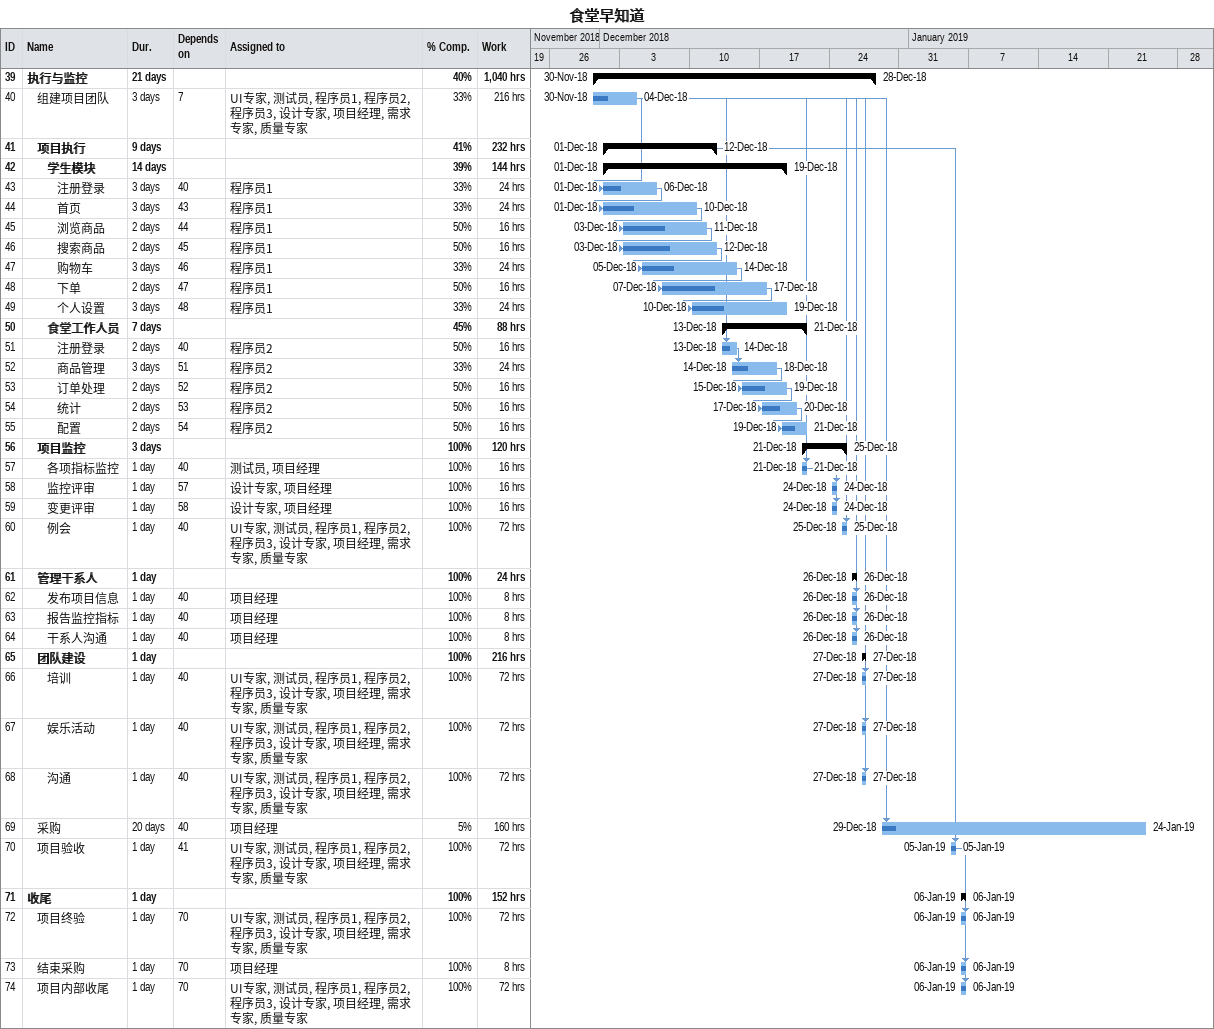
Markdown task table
食堂早知道

| ID | Level | Task | Duration | Start | Finish | Predecessors | Resources | % complete | Work (h) |
|---|---|---|---|---|---|---|---|---|---|
| 39 | 1 | **执行与监控** | 21d | 2018-11-30 | 2018-12-28 |  |  | 40 | 1040 |
| 40 | 2 | 组建项目团队 | 3d | 2018-11-30 | 2018-12-04 | 7 | UI专家, 测试员, 程序员1, 程序员2, 程序员3, 设计专家, 项目经理, 需求专家, 质量专家 | 33 | 216 |
| 41 | 2 | **项目执行** | 9d | 2018-12-01 | 2018-12-12 |  |  | 41 | 232 |
| 42 | 3 | **学生模块** | 14d | 2018-12-01 | 2018-12-19 |  |  | 39 | 144 |
| 43 | 4 | 注册登录 | 3d | 2018-12-01 | 2018-12-06 | 40 | 程序员1 | 33 | 24 |
| 44 | 4 | 首页 | 3d | 2018-12-01 | 2018-12-10 | 43 | 程序员1 | 33 | 24 |
| 45 | 4 | 浏览商品 | 2d | 2018-12-03 | 2018-12-11 | 44 | 程序员1 | 50 | 16 |
| 46 | 4 | 搜索商品 | 2d | 2018-12-03 | 2018-12-12 | 45 | 程序员1 | 50 | 16 |
| 47 | 4 | 购物车 | 3d | 2018-12-05 | 2018-12-14 | 46 | 程序员1 | 33 | 24 |
| 48 | 4 | 下单 | 2d | 2018-12-07 | 2018-12-17 | 47 | 程序员1 | 50 | 16 |
| 49 | 4 | 个人设置 | 3d | 2018-12-10 | 2018-12-19 | 48 | 程序员1 | 33 | 24 |
| 50 | 3 | **食堂工作人员** | 7d | 2018-12-13 | 2018-12-21 |  |  | 45 | 88 |
| 51 | 4 | 注册登录 | 2d | 2018-12-13 | 2018-12-14 | 40 | 程序员2 | 50 | 16 |
| 52 | 4 | 商品管理 | 3d | 2018-12-14 | 2018-12-18 | 51 | 程序员2 | 33 | 24 |
| 53 | 4 | 订单处理 | 2d | 2018-12-15 | 2018-12-19 | 52 | 程序员2 | 50 | 16 |
| 54 | 4 | 统计 | 2d | 2018-12-17 | 2018-12-20 | 53 | 程序员2 | 50 | 16 |
| 55 | 4 | 配置 | 2d | 2018-12-19 | 2018-12-21 | 54 | 程序员2 | 50 | 16 |
| 56 | 2 | **项目监控** | 3d | 2018-12-21 | 2018-12-25 |  |  | 100 | 120 |
| 57 | 3 | 各项指标监控 | 1d | 2018-12-21 | 2018-12-21 | 40 | 测试员, 项目经理 | 100 | 16 |
| 58 | 3 | 监控评审 | 1d | 2018-12-24 | 2018-12-24 | 57 | 设计专家, 项目经理 | 100 | 16 |
| 59 | 3 | 变更评审 | 1d | 2018-12-24 | 2018-12-24 | 58 | 设计专家, 项目经理 | 100 | 16 |
| 60 | 3 | 例会 | 1d | 2018-12-25 | 2018-12-25 | 40 | UI专家, 测试员, 程序员1, 程序员2, 程序员3, 设计专家, 项目经理, 需求专家, 质量专家 | 100 | 72 |
| 61 | 2 | **管理干系人** | 1d | 2018-12-26 | 2018-12-26 |  |  | 100 | 24 |
| 62 | 3 | 发布项目信息 | 1d | 2018-12-26 | 2018-12-26 | 40 | 项目经理 | 100 | 8 |
| 63 | 3 | 报告监控指标 | 1d | 2018-12-26 | 2018-12-26 | 40 | 项目经理 | 100 | 8 |
| 64 | 3 | 干系人沟通 | 1d | 2018-12-26 | 2018-12-26 | 40 | 项目经理 | 100 | 8 |
| 65 | 2 | **团队建设** | 1d | 2018-12-27 | 2018-12-27 |  |  | 100 | 216 |
| 66 | 3 | 培训 | 1d | 2018-12-27 | 2018-12-27 | 40 | UI专家, 测试员, 程序员1, 程序员2, 程序员3, 设计专家, 项目经理, 需求专家, 质量专家 | 100 | 72 |
| 67 | 3 | 娱乐活动 | 1d | 2018-12-27 | 2018-12-27 | 40 | UI专家, 测试员, 程序员1, 程序员2, 程序员3, 设计专家, 项目经理, 需求专家, 质量专家 | 100 | 72 |
| 68 | 3 | 沟通 | 1d | 2018-12-27 | 2018-12-27 | 40 | UI专家, 测试员, 程序员1, 程序员2, 程序员3, 设计专家, 项目经理, 需求专家, 质量专家 | 100 | 72 |
| 69 | 2 | 采购 | 20d | 2018-12-29 | 2019-01-24 | 40 | 项目经理 | 5 | 160 |
| 70 | 2 | 项目验收 | 1d | 2019-01-05 | 2019-01-05 | 41 | UI专家, 测试员, 程序员1, 程序员2, 程序员3, 设计专家, 项目经理, 需求专家, 质量专家 | 100 | 72 |
| 71 | 1 | **收尾** | 1d | 2019-01-06 | 2019-01-06 |  |  | 100 | 152 |
| 72 | 2 | 项目终验 | 1d | 2019-01-06 | 2019-01-06 | 70 | UI专家, 测试员, 程序员1, 程序员2, 程序员3, 设计专家, 项目经理, 需求专家, 质量专家 | 100 | 72 |
| 73 | 2 | 结束采购 | 1d | 2019-01-06 | 2019-01-06 | 70 | 项目经理 | 100 | 8 |
| 74 | 2 | 项目内部收尾 | 1d | 2019-01-06 | 2019-01-06 | 70 | UI专家, 测试员, 程序员1, 程序员2, 程序员3, 设计专家, 项目经理, 需求专家, 质量专家 | 100 | 72 |
